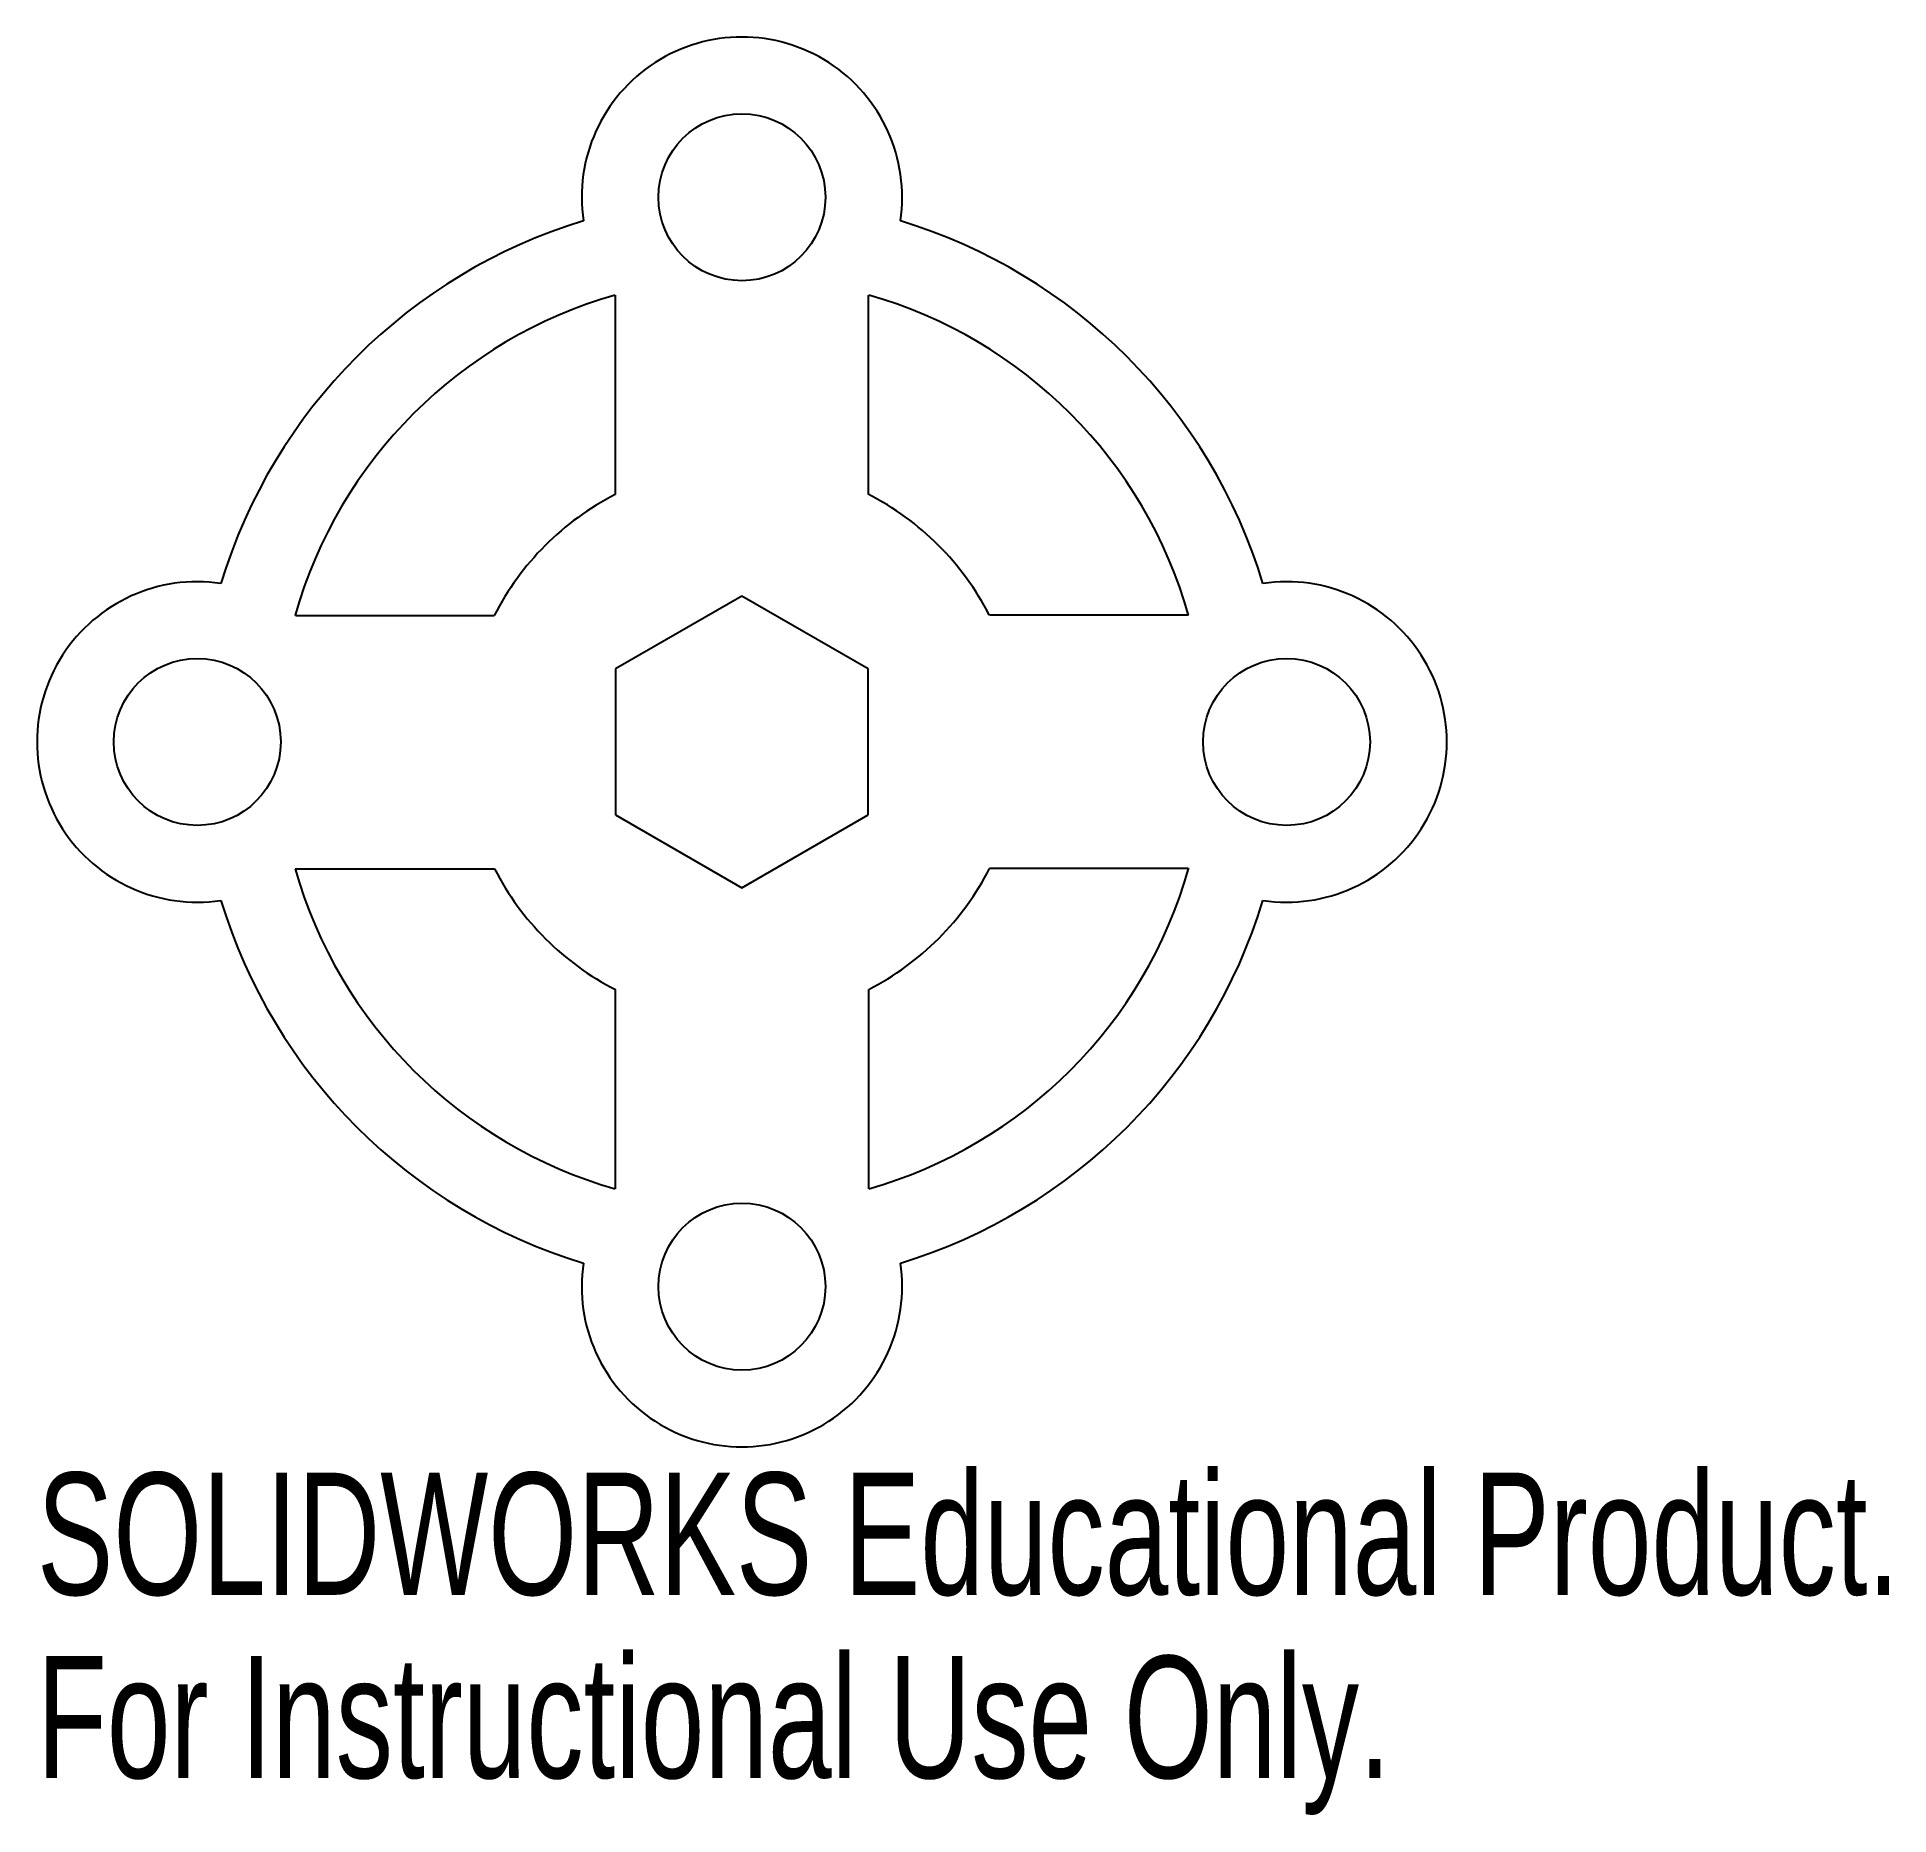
# Model space of a CAD drawing. Header units: millimetres. Extents: x -27.9 to 45.4, y -42.4 to 27.9.
import ezdxf

# ---------------------------------------------------------------- set-up
doc = ezdxf.new("R2010")
doc.units = ezdxf.units.MM
doc.styles.add('SLDTEXTSTYLE0', font='TXT', dxfattribs={"width": 0.7})

msp = doc.modelspace()

# ---------------------------------------------------------------- linework, layer by layer
at = {"color": 7, "linetype": 'Continuous', "lineweight": 25}
for p, q in [((-5.018, 17.675), (-5.018, 9.789)), ((5, 17.651), (5, 9.798)), ((0, 5.774), (-5, 2.887)), ((5, 2.887), (0, 5.774)), ((-17.651, 5), (-9.798, 5)), ((17.675, 5.018), (9.789, 5.018)), ((-5, 2.887), (-5, -2.887)), ((5, -2.887), (5, 2.887)), ((-5, -2.887), (0, -5.774)), ((0, -5.774), (5, -2.887)), ((-17.675, -5.018), (-9.789, -5.018)), ((17.651, -5), (9.798, -5)), ((-5, -17.651), (-5, -9.798)), ((5.018, -17.675), (5.018, -9.789))]:
    msp.add_line(p, q, dxfattribs=at)
for centre in [(0, 21.548), (-21.548, 0), (21.548, 0), (0, -21.548)]:
    msp.add_circle(centre, 3.302, dxfattribs=at)
for centre, radius, start, end in [((0, 21.548), 6.339, 351.54166, 188.45834), ((0, 0), 21.548, 106.91668, 163.08332), ((0, 0), 21.548, 16.91668, 73.08332), ((0, 0), 18.373, 105.84946, 164.15054), ((0, 21.548), 6.339, 322.07052, 322.33399), ((0, 0), 18.373, 15.84946, 74.15054), ((0, 0), 11, 117.14021, 152.96431), ((0, 0), 11, 27.14021, 62.96431), ((-21.548, 0), 6.339, 81.54166, 278.45834), ((21.548, 0), 6.339, 261.54166, 98.45834), ((-21.548, 0), 6.339, 52.07052, 52.33399), ((0, 0), 18.373, 195.84946, 254.15054), ((0, 0), 11, 207.14021, 242.96431), ((0, 0), 11, 297.14021, 332.96431), ((0, 0), 18.373, 285.84946, 344.15054), ((21.548, 0), 6.339, 232.07052, 232.33399), ((0, 0), 21.548, 196.91668, 253.08332), ((0, 0), 21.548, 286.91668, 343.08332), ((0, -21.548), 6.339, 142.07052, 142.33399), ((0, -21.548), 6.339, 171.54166, 8.45834)]:
    msp.add_arc(centre, radius, start, end, dxfattribs=at)

# ---------------------------------------------------------------- texts
at = {"color": 7, "linetype": 'Continuous', "char_height": 4.83362, "attachment_point": 1, "style": 'SLDTEXTSTYLE0'}
for s, insert in [('SOLIDWORKS Educational Product.', (-27.887, -28.907)), ('For Instructional Use Only.', (-27.887, -36.157))]:
    msp.add_mtext(s, dxfattribs=dict(at, insert=insert))

doc.saveas('drawing.dxf')
